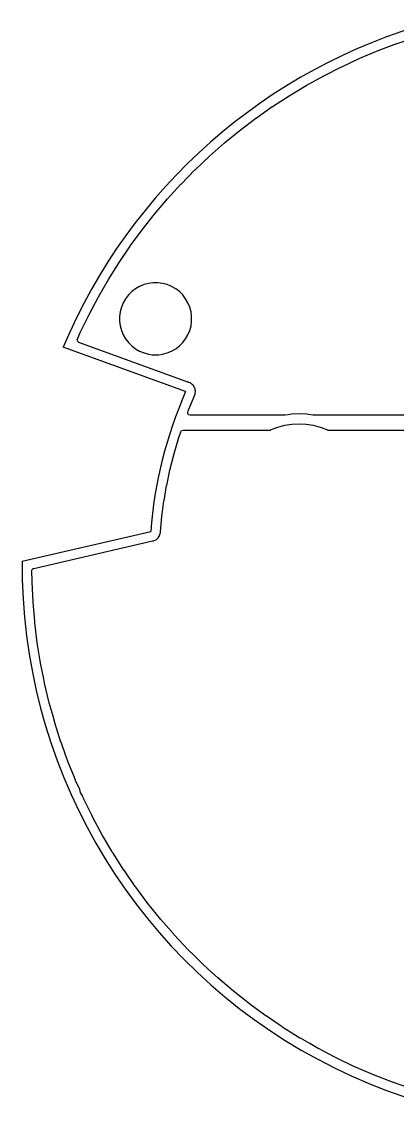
# Model space of a CAD drawing. Extents: x 120.6 to 178.3, y -99.9 to -43.1.
# Drawn here: x 120.6 to 140, y -99.9 to -43.2 of the extents above; entities that cross this region are included whole.
import ezdxf

# ---------------------------------------------------------------- set-up
doc = ezdxf.new("R2010")
doc.units = 0
doc.layers.add('BLACK', color=7, linetype='CONTINUOUS')

msp = doc.modelspace()

# ---------------------------------------------------------------- linework, layer by layer
at = {"layer": 'BLACK', "linetype": 'CONTINUOUS'}
for p, q in [((139.907946, -44.280952), (140.877992, -43.95501)), ((137.998143, -45.039951), (138.94213, -44.64481)), ((138.94213, -44.64481), (138.94619, -44.643196)), ((138.94619, -44.643196), (139.903825, -44.282421)), ((139.903825, -44.282421), (139.907946, -44.280952)), ((137.065057, -45.470696), (137.994139, -45.041713)), ((137.994139, -45.041713), (137.998143, -45.039951)), ((136.148133, -45.934872), (137.061046, -45.472637)), ((137.061046, -45.472637), (137.065057, -45.470696)), ((134.36755, -46.961059), (135.244752, -46.434079)), ((135.244752, -46.434079), (135.248582, -46.431872)), ((135.248582, -46.431872), (136.144207, -45.93695)), ((136.144207, -45.93695), (136.148133, -45.934872)), ((133.506229, -47.521721), (134.363796, -46.963408)), ((134.363796, -46.963408), (134.36755, -46.961059)), ((132.665745, -48.113122), (133.502569, -47.524199)), ((133.502569, -47.524199), (133.506229, -47.521721)), ((131.847118, -48.734544), (132.662155, -48.115745)), ((132.662155, -48.115745), (132.665745, -48.113122)), ((131.051533, -49.385091), (131.843661, -48.737269)), ((131.843661, -48.737269), (131.847118, -48.734544)), ((130.279938, -50.063985), (131.048192, -49.387925)), ((131.048192, -49.387925), (131.051533, -49.385091)), ((129.533402, -50.770286), (130.276657, -50.06698)), ((130.276657, -50.06698), (130.279938, -50.063985)), ((128.812856, -51.503111), (129.530253, -50.773375)), ((129.530253, -50.773375), (129.533402, -50.770286)), ((128.119223, -52.261526), (128.80982, -51.506313)), ((128.80982, -51.506313), (128.812856, -51.503111)), ((127.453529, -53.044409), (128.116338, -52.264799)), ((128.116338, -52.264799), (128.119223, -52.261526)), ((126.816479, -53.850919), (127.450698, -53.047862)), ((127.450698, -53.047862), (127.453529, -53.044409)), ((126.221481, -54.662863), (126.813797, -53.854444)), ((126.813797, -53.854444), (126.816479, -53.850919)), ((125.631872, -55.530274), (126.206451, -54.683512)), ((126.206451, -54.683512), (126.209025, -54.679863)), ((126.209025, -54.679863), (126.221481, -54.662863)), ((125.085825, -56.400977), (125.629458, -55.533974)), ((125.629458, -55.533974), (125.631872, -55.530274)), ((124.571618, -57.290796), (125.083572, -56.40472)), ((125.083572, -56.40472), (125.085825, -56.400977)), ((126.911895, -56.663947), (126.687794, -56.756773)), ((127.146214, -56.601161), (126.911895, -56.663947)), ((127.386711, -56.5695), (127.146214, -56.601161)), ((127.386712, -56.5695), (127.386711, -56.5695)), ((127.629288, -56.5695), (127.386712, -56.5695)), ((127.629289, -56.5695), (127.629288, -56.5695)), ((127.869785, -56.601161), (127.629289, -56.5695)), ((128.104104, -56.663947), (127.869785, -56.601161)), ((128.328205, -56.756773), (128.104104, -56.663947)), ((126.113733, -57.197263), (125.966067, -57.389706)), ((126.113739, -57.197256), (126.113733, -57.197263)), ((126.285256, -57.025739), (126.113739, -57.197256)), ((126.285263, -57.025733), (126.285256, -57.025739)), ((126.477706, -56.878067), (126.285263, -57.025733)), ((126.687785, -56.756777), (126.477706, -56.878067)), ((126.687794, -56.756773), (126.687785, -56.756777)), ((128.328212, -56.756776), (128.328205, -56.756773)), ((128.538289, -56.878064), (128.328212, -56.756776)), ((128.538292, -56.878066), (128.538289, -56.878064)), ((128.538293, -56.878067), (128.538292, -56.878066)), ((128.730736, -57.025733), (128.538293, -56.878067)), ((128.730743, -57.025739), (128.730736, -57.025733)), ((128.90226, -57.197256), (128.730743, -57.025739)), ((128.902265, -57.197262), (128.90226, -57.197256)), ((129.049936, -57.389711), (128.902265, -57.197262)), ((124.08989, -58.198616), (124.569502, -57.294614)), ((124.569502, -57.294614), (124.571618, -57.290796)), ((125.751947, -57.823895), (125.689161, -58.058214)), ((125.844773, -57.599794), (125.751947, -57.823895)), ((125.844777, -57.599785), (125.844773, -57.599794)), ((125.966067, -57.389706), (125.844777, -57.599785)), ((129.171224, -57.599788), (129.049936, -57.389711)), ((129.264054, -57.8239), (129.171224, -57.599788)), ((129.326838, -58.058211), (129.264054, -57.8239)), ((123.641288, -59.12322), (124.041247, -58.298711)), ((124.041247, -58.298711), (124.087893, -58.20255)), ((124.087893, -58.20255), (124.08989, -58.198616)), ((125.689161, -58.058214), (125.6575, -58.298711)), ((125.6575, -58.298711), (125.6575, -58.541288)), ((129.3585, -58.298711), (129.326838, -58.058211)), ((129.3585, -58.298712), (129.3585, -58.298711)), ((129.3585, -58.541288), (129.3585, -58.298712)), ((125.6575, -58.541288), (125.689161, -58.781785)), ((125.689161, -58.781785), (125.751947, -59.016104)), ((129.264054, -59.0161), (129.326838, -58.781789)), ((129.326838, -58.781789), (129.3585, -58.541288)), ((123.481099, -59.522963), (123.491258, -59.463071)), ((123.506043, -59.588229), (123.481099, -59.522963)), ((123.491258, -59.463071), (123.639429, -59.127233)), ((123.639429, -59.127233), (123.641288, -59.12322)), ((125.751947, -59.016104), (125.80501, -59.144209)), ((125.80501, -59.144209), (125.844776, -59.240212)), ((125.844776, -59.240212), (125.966064, -59.450289)), ((125.966064, -59.450289), (125.966066, -59.450292)), ((125.966066, -59.450292), (125.966067, -59.450293)), ((125.966067, -59.450293), (126.113733, -59.642736)), ((128.902265, -59.642738), (129.049936, -59.450289)), ((129.049936, -59.450289), (129.171224, -59.240212)), ((129.171224, -59.240212), (129.264054, -59.0161)), ((129.049563, -62.158665), (122.763974, -59.871787)), ((123.562312, -59.629648), (123.506043, -59.588229)), ((129.162178, -61.66704), (123.562312, -59.629648)), ((126.113733, -59.642736), (126.113739, -59.642743)), ((126.113739, -59.642743), (126.285256, -59.81426)), ((126.285256, -59.81426), (126.285262, -59.814265)), ((126.285262, -59.814265), (126.477711, -59.961936)), ((126.477711, -59.961936), (126.687788, -60.083224)), ((126.687788, -60.083224), (126.9119, -60.176054)), ((128.1041, -60.176054), (128.328212, -60.083224)), ((128.328212, -60.083224), (128.538289, -59.961936)), ((128.538289, -59.961936), (128.730738, -59.814265)), ((128.730738, -59.814265), (128.902265, -59.642738)), ((126.9119, -60.176054), (127.146211, -60.238838)), ((127.146211, -60.238838), (127.326586, -60.262584)), ((127.326586, -60.262584), (127.386711, -60.2705)), ((127.386711, -60.2705), (127.386712, -60.2705)), ((127.386712, -60.2705), (127.629289, -60.2705)), ((127.629289, -60.2705), (127.677388, -60.264167)), ((127.677388, -60.264167), (127.869789, -60.238838)), ((127.869789, -60.238838), (128.1041, -60.176054)), ((129.186008, -61.673115), (129.162178, -61.66704)), ((129.189606, -61.673659), (129.186008, -61.673115)), ((129.189609, -61.67366), (129.189606, -61.673659)), ((129.212617, -61.683715), (129.189609, -61.67366)), ((129.231946, -61.692163), (129.212617, -61.683715)), ((129.239196, -61.695062), (129.231946, -61.692163)), ((129.282603, -61.710854), (129.239196, -61.695062)), ((129.282605, -61.710855), (129.282603, -61.710854)), ((129.282606, -61.710856), (129.282605, -61.710855)), ((129.285587, -61.712942), (129.282606, -61.710856)), ((129.307026, -61.724974), (129.285587, -61.712942)), ((129.310367, -61.726434), (129.307026, -61.724974)), ((129.346481, -61.75527), (129.310367, -61.726434)), ((129.352707, -61.759927), (129.346481, -61.75527)), ((129.388931, -61.785286), (129.352707, -61.759927)), ((129.390568, -61.786432), (129.388931, -61.785286)), ((129.392896, -61.789206), (129.390568, -61.786432)), ((129.410509, -61.806395), (129.392896, -61.789206)), ((129.41335, -61.808663), (129.410509, -61.806395)), ((129.440751, -61.845838), (129.41335, -61.808663)), ((129.445586, -61.851981), (129.440751, -61.845838)), ((129.475287, -61.887369), (129.445586, -61.851981)), ((129.475287, -61.88737), (129.475287, -61.887369)), ((129.475289, -61.887372), (129.475287, -61.88737)), ((129.476823, -61.890662), (129.475289, -61.887372)), ((129.489391, -61.911827), (129.476823, -61.890662)), ((129.491541, -61.914743), (129.489391, -61.911827)), ((129.491541, -61.914744), (129.49154, -61.914743)), ((129.49154, -61.914743), (129.491541, -61.914743)), ((129.491545, -61.914755), (129.491541, -61.914744)), ((129.508389, -61.95775), (129.491545, -61.914755)), ((129.497372, -62.391708), (129.513182, -62.348251)), ((129.511458, -61.964912), (129.508389, -61.95775)), ((129.530999, -62.006803), (129.511458, -61.964912)), ((129.513182, -62.348251), (129.516056, -62.341065)), ((129.516056, -62.341065), (129.534567, -62.298712)), ((129.531629, -62.010374), (129.530999, -62.006803)), ((129.538287, -62.034063), (129.531629, -62.010374)), ((129.534567, -62.298712), (129.535109, -62.295125)), ((129.535109, -62.295125), (129.541192, -62.271265)), ((129.539613, -62.037447), (129.538287, -62.034063)), ((129.540252, -62.043154), (129.539613, -62.037447)), ((129.544757, -62.083358), (129.540252, -62.043154)), ((129.541192, -62.271265), (129.542428, -62.267868)), ((129.542427, -62.267868), (129.542429, -62.267866)), ((129.542428, -62.267868), (129.542427, -62.267868)), ((129.542429, -62.267866), (129.546451, -62.22182)), ((129.545872, -62.091095), (129.544757, -62.083358)), ((129.553899, -62.136582), (129.545872, -62.091095)), ((129.546451, -62.22182), (129.547372, -62.214098)), ((129.547372, -62.214098), (129.554288, -62.168412)), ((129.553583, -62.140191), (129.553899, -62.136582)), ((129.553883, -62.164807), (129.553583, -62.140191)), ((129.554288, -62.168412), (129.553883, -62.164807)), ((129.199343, -63.103119), (129.315002, -62.824482)), ((129.315002, -62.824482), (129.485481, -62.413776)), ((129.485481, -62.413776), (129.493634, -62.39893)), ((129.493618, -62.398922), (129.497369, -62.391713)), ((129.493634, -62.39893), (129.493618, -62.398922)), ((129.497369, -62.391711), (129.497372, -62.391708)), ((129.497369, -62.391713), (129.497369, -62.391711)), ((129.154527, -63.231353), (129.161054, -63.205745)), ((129.164471, -63.300511), (129.154527, -63.231353)), ((129.161054, -63.205745), (129.188525, -63.13194)), ((129.210226, -63.353315), (129.164471, -63.300511)), ((129.188525, -63.13194), (129.19766, -63.107394)), ((129.19766, -63.107394), (129.199343, -63.103119)), ((129.277265, -63.373), (129.210226, -63.353315)), ((134.141673, -63.373), (129.277265, -63.373)), ((134.159865, -63.371658), (134.141673, -63.373)), ((134.313256, -63.348905), (134.159865, -63.371658)), ((134.4814, -63.323963), (134.313256, -63.348905)), ((134.481403, -63.323962), (134.4814, -63.323963)), ((134.481409, -63.323962), (134.481403, -63.323962)), ((134.874, -63.304675), (134.481409, -63.323962)), ((135.266591, -63.323962), (134.874, -63.304675)), ((135.266597, -63.323962), (135.266591, -63.323962)), ((135.266599, -63.323963), (135.266597, -63.323962)), ((135.352734, -63.33674), (135.266599, -63.323963)), ((135.588134, -63.371658), (135.352734, -63.33674)), ((135.606327, -63.373), (135.588134, -63.371658)), ((143.936228, -63.373), (135.606327, -63.373)), ((133.450422, -64.112591), (133.792441, -63.981302)), ((133.792441, -63.981302), (134.146309, -63.886483)), ((134.146309, -63.886483), (134.50815, -63.829173)), ((134.50815, -63.829173), (134.874, -63.81)), ((134.874, -63.81), (135.23985, -63.829173)), ((135.23985, -63.829173), (135.601691, -63.886483)), ((135.601691, -63.886483), (135.955559, -63.981302)), ((135.955559, -63.981302), (136.297578, -64.112591)), ((128.490801, -65.224081), (128.66251, -64.631581)), ((128.66251, -64.631581), (128.663839, -64.627295)), ((128.663839, -64.627295), (128.798423, -64.220087)), ((128.798423, -64.220087), (128.838151, -64.162612)), ((128.838151, -64.162612), (128.902646, -64.135739)), ((128.902646, -64.135739), (128.916159, -64.135)), ((128.916159, -64.135), (133.406442, -64.135)), ((133.406442, -64.135), (133.450422, -64.112591)), ((136.297578, -64.112591), (136.341558, -64.135)), ((136.341558, -64.135), (142.728898, -64.135)), ((128.242893, -66.186914), (128.437703, -65.407603)), ((128.437703, -65.407603), (128.438902, -65.403162)), ((128.438902, -65.403162), (128.490801, -65.224081)), ((128.07611, -66.9774), (128.241876, -66.19133)), ((128.241876, -66.19133), (128.242893, -66.186914)), ((127.938787, -67.773498), (128.036561, -67.206325)), ((128.036561, -67.206325), (128.075257, -66.981854)), ((128.075257, -66.981854), (128.07611, -66.9774)), ((127.866273, -68.312446), (127.93809, -67.778044)), ((127.93809, -67.778044), (127.938787, -67.773498)), ((127.754073, -69.3693), (127.830576, -68.578699)), ((127.830576, -68.578699), (127.831102, -68.57415)), ((127.831102, -68.57415), (127.866273, -68.312446)), ((120.65, -70.866), (127.254003, -69.341589)), ((127.547139, -69.75258), (127.585523, -69.716788)), ((127.585523, -69.716788), (127.589469, -69.713262)), ((127.589469, -69.713262), (127.629372, -69.67914)), ((127.629372, -69.67914), (127.629374, -69.679135)), ((127.629374, -69.679135), (127.634805, -69.673099)), ((127.634805, -69.673099), (127.634896, -69.673181)), ((127.634896, -69.673181), (127.638447, -69.669058)), ((127.638352, -69.66898), (127.643517, -69.662711)), ((127.638447, -69.669058), (127.638352, -69.66898)), ((127.643517, -69.662711), (127.643523, -69.662707)), ((127.643523, -69.662707), (127.671335, -69.618199)), ((127.671335, -69.618199), (127.674224, -69.613789)), ((127.674224, -69.613789), (127.703947, -69.570486)), ((127.703947, -69.570486), (127.703951, -69.570473)), ((127.703951, -69.570473), (127.707632, -69.56324)), ((127.707632, -69.56324), (127.707743, -69.563296)), ((127.707743, -69.563296), (127.710105, -69.558396)), ((127.709991, -69.558344), (127.713358, -69.550955)), ((127.710105, -69.558396), (127.709991, -69.558344)), ((127.713358, -69.550955), (127.713362, -69.55095)), ((127.713362, -69.55095), (127.728717, -69.500728)), ((127.728717, -69.500728), (127.730346, -69.49578)), ((127.730346, -69.49578), (127.747858, -69.446233)), ((127.747858, -69.446233), (127.747859, -69.446226)), ((127.747859, -69.446226), (127.749544, -69.438279)), ((127.749544, -69.438279), (127.749663, -69.438304)), ((127.749663, -69.438304), (127.750674, -69.432967)), ((127.750554, -69.432947), (127.751895, -69.424929)), ((127.750674, -69.432967), (127.750554, -69.432947)), ((127.751894, -69.424929), (127.751896, -69.424926)), ((127.751895, -69.424929), (127.751894, -69.424929)), ((127.751896, -69.424926), (127.753575, -69.376859)), ((127.753575, -69.376859), (127.754073, -69.3693)), ((121.252173, -71.240659), (127.35354, -69.832273)), ((127.35354, -69.832273), (127.358669, -69.831205)), ((127.358669, -69.831205), (127.410307, -69.821601)), ((127.410307, -69.821601), (127.410311, -69.821598)), ((127.410311, -69.821598), (127.418037, -69.819084)), ((127.418037, -69.819084), (127.418074, -69.8192)), ((127.418074, -69.8192), (127.423205, -69.817406)), ((127.423163, -69.817292), (127.430776, -69.814445)), ((127.423205, -69.817406), (127.423163, -69.817292)), ((127.430776, -69.814445), (127.430778, -69.814445)), ((127.430778, -69.814445), (127.477121, -69.789805)), ((127.477121, -69.789805), (127.481824, -69.787432)), ((127.481824, -69.787432), (127.529217, -69.764791)), ((127.529217, -69.764791), (127.52922, -69.764788)), ((127.52922, -69.764788), (127.536032, -69.760359)), ((127.536032, -69.760359), (127.536099, -69.760462)), ((127.536099, -69.760462), (127.540593, -69.7574)), ((127.540522, -69.7573), (127.547137, -69.752581)), ((127.540593, -69.7574), (127.540522, -69.7573)), ((127.547136, -69.752581), (127.547139, -69.75258)), ((127.547137, -69.752581), (127.547136, -69.752581)), ((121.156077, -71.362886), (121.175, -71.295628)), ((121.162369, -71.918004), (121.156077, -71.362886)), ((121.175, -71.295628), (121.227282, -71.249278)), ((121.227282, -71.249278), (121.252173, -71.240659)), ((121.162507, -71.922606), (121.162369, -71.918004)), ((121.213187, -72.967545), (121.162507, -71.922606)), ((121.213488, -72.972042), (121.213187, -72.967545)), ((121.297778, -73.954414), (121.213488, -72.972042)), ((121.302927, -74.014423), (121.297778, -73.954414)), ((121.303404, -74.01899), (121.302927, -74.014423)), ((121.377328, -74.618324), (121.303404, -74.01899)), ((121.431466, -75.057253), (121.377328, -74.618324)), ((121.432114, -75.061811), (121.431466, -75.057253)), ((121.598632, -76.094619), (121.432114, -75.061811)), ((121.599448, -76.099148), (121.598632, -76.094619)), ((121.763331, -76.920328), (121.599448, -76.099148)), ((121.804192, -77.125071), (121.763331, -76.920328)), ((121.805173, -77.129549), (121.804192, -77.125071)), ((122.047864, -78.147187), (121.805173, -77.129549)), ((122.049001, -78.151589), (122.047864, -78.147187)), ((122.239145, -78.835327), (122.049001, -78.151589)), ((122.329294, -79.159493), (122.239145, -78.835327)), ((122.330609, -79.163905), (122.329294, -79.159493)), ((122.64813, -80.160726), (122.330609, -79.163905)), ((122.649609, -80.165086), (122.64813, -80.160726)), ((122.904448, -80.873092), (122.649609, -80.165086)), ((123.003897, -81.149385), (122.904448, -80.873092)), ((123.005528, -81.153666), (123.003897, -81.149385)), ((123.303078, -81.892982), (123.005528, -81.153666)), ((123.396131, -82.124188), (123.303078, -81.892982)), ((123.397922, -82.128411), (123.396131, -82.124188)), ((123.608823, -82.600977), (123.397922, -82.128411)), ((123.652954, -82.746457), (123.608823, -82.600977)), ((123.747905, -82.924098), (123.652954, -82.746457)), ((123.759134, -82.937781), (123.747905, -82.924098)), ((123.824286, -83.083766), (123.759134, -82.937781)), ((123.826212, -83.087877), (123.824286, -83.083766)), ((124.235926, -83.921333), (123.826212, -83.087877)), ((124.287741, -84.026738), (124.235926, -83.921333)), ((124.289848, -84.030831), (124.287741, -84.026738)), ((124.785902, -84.951898), (124.289848, -84.030831)), ((124.788149, -84.955891), (124.785902, -84.951898)), ((125.261005, -85.7608), (124.788149, -84.955891)), ((125.318049, -85.857902), (125.261005, -85.7608)), ((125.320454, -85.861828), (125.318049, -85.857902)), ((125.883489, -86.743573), (125.320454, -85.861828)), ((125.886031, -86.747394), (125.883489, -86.743573)), ((126.462982, -87.581006), (125.886031, -86.747394)), ((126.481379, -87.607587), (126.462982, -87.581006)), ((126.484069, -87.611324), (126.481379, -87.607587)), ((127.110944, -88.448831), (126.484069, -87.611324)), ((127.11377, -88.452465), (127.110944, -88.448831)), ((127.771328, -89.266155), (127.11377, -88.452465)), ((127.774288, -89.269681), (127.771328, -89.266155)), ((128.185442, -89.7415), (127.774288, -89.269681)), ((128.439504, -90.033049), (128.185442, -89.7415)), ((128.461575, -90.058376), (128.439504, -90.033049)), ((128.464664, -90.06179), (128.461575, -90.058376)), ((129.180749, -90.824421), (128.464664, -90.06179)), ((129.183962, -90.827718), (129.180749, -90.824421)), ((129.453696, -91.094415), (129.183962, -90.827718)), ((129.748789, -91.386185), (129.453696, -91.094415)), ((129.927861, -91.56324), (129.748789, -91.386185)), ((129.931183, -91.566405), (129.927861, -91.56324)), ((130.189468, -91.80348), (129.931183, -91.566405)), ((130.701902, -92.273831), (130.189468, -91.80348)), ((130.705351, -92.276881), (130.701902, -92.273831)), ((131.501796, -92.955207), (130.705351, -92.276881)), ((131.505356, -92.958126), (131.501796, -92.955207)), ((132.326386, -93.606383), (131.505356, -92.958126)), ((132.330051, -93.609169), (132.326386, -93.606383)), ((132.489877, -93.725998), (132.330051, -93.609169)), ((133.174643, -94.226547), (132.489877, -93.725998)), ((133.17841, -94.229194), (133.174643, -94.226547)), ((133.7518, -94.616513), (133.17841, -94.229194)), ((133.988028, -94.776083), (133.7518, -94.616513)), ((134.045283, -94.814758), (133.988028, -94.776083)), ((134.049137, -94.817259), (134.045283, -94.814758)), ((134.920638, -95.359958), (134.049137, -94.817259)), ((134.937206, -95.370275), (134.920638, -95.359958)), ((134.941151, -95.37263), (134.937206, -95.370275)), ((135.423193, -95.648518), (134.941151, -95.37263)), ((135.849071, -95.892261), (135.423193, -95.648518)), ((135.853108, -95.894474), (135.849071, -95.892261)), ((135.871694, -95.904214), (135.853108, -95.894474)), ((136.681718, -96.328701), (135.871694, -95.904214)), ((136.779764, -96.380081), (136.681718, -96.328701)), ((136.783837, -96.38212), (136.779764, -96.380081)), ((137.72785, -96.832979), (136.783837, -96.38212)), ((137.73204, -96.834885), (137.72785, -96.832979)), ((138.69214, -97.250391), (137.73204, -96.834885)), ((138.696399, -97.252141), (138.69214, -97.250391)), ((139.671256, -97.631718), (138.696399, -97.252141)), ((139.675576, -97.633308), (139.671256, -97.631718)), ((140.66384, -97.976431), (139.675576, -97.633308))]:
    msp.add_line(p, q, dxfattribs=at)
at = {"layer": 'BLACK'}
for centre, radius, start, end in [((149.4505, -71.0743), 28.942477, 105.4670478, 157.2282314), ((149.4505, -71.0743), 22.264023, 156.3936687, 175.5364078), ((149.450502, -71.074296), 28.801255, -180.4143773, 0.4135596)]:
    msp.add_arc(centre, radius, start, end, dxfattribs=at)

doc.saveas('drawing.dxf')
